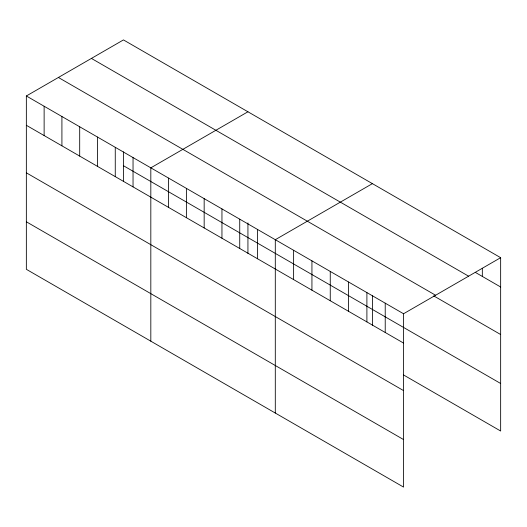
<?xml version="1.0" encoding="UTF-8"?>
<svg xmlns="http://www.w3.org/2000/svg" width="527" height="527" viewBox="0 0 527 527"><rect width="100%" height="100%" fill="white"/><g stroke="black" fill="none" stroke-linecap="round" stroke-linejoin="round"><path stroke-width="0.79" d="M26.35 95.98L403.544 313.749L403.544 487.086L26.35 269.317L26.35 95.98L123.456 39.914L500.65 257.683L500.65 431.02L403.412 374.881M247.934 111.777L150.821 167.843L150.821 341.18M372.405 183.64L275.298 239.706L275.298 413.043M403.544 313.749L500.65 257.683M475.282 272.354L500.65 286.998M91.415 58.418L468.602 276.188M58.398 77.476L435.585 295.245M433.708 295.878L500.65 334.526M123.456 165.722L500.65 383.491M26.35 125.294L403.544 343.064M26.35 172.823L403.544 390.593M26.35 221.788L403.544 439.558M482.33 268.276L482.33 276.418M385.224 303.17L385.224 332.484M372.405 295.575L372.405 325.291M366.897 292.597L366.897 321.911M348.578 282.017L348.578 311.332M330.258 271.438L330.258 300.752M311.938 260.865L311.938 290.179M293.618 250.285L293.618 279.6M257.512 229.443L257.512 258.757M247.934 222.895L247.934 253.428M239.732 219.173L239.732 248.487M221.953 208.909L221.953 238.224M204.166 198.646L204.166 227.954M186.387 188.376L186.387 217.691M168.607 178.113L168.607 207.427M133.041 157.58L133.041 186.894M123.456 151.848L123.456 181.565M115.261 147.31L115.261 176.624M97.475 137.046L97.475 166.361M79.696 126.776L79.696 156.091M61.916 116.513L61.916 145.827M44.13 106.25L44.13 135.558"/></g></svg>
